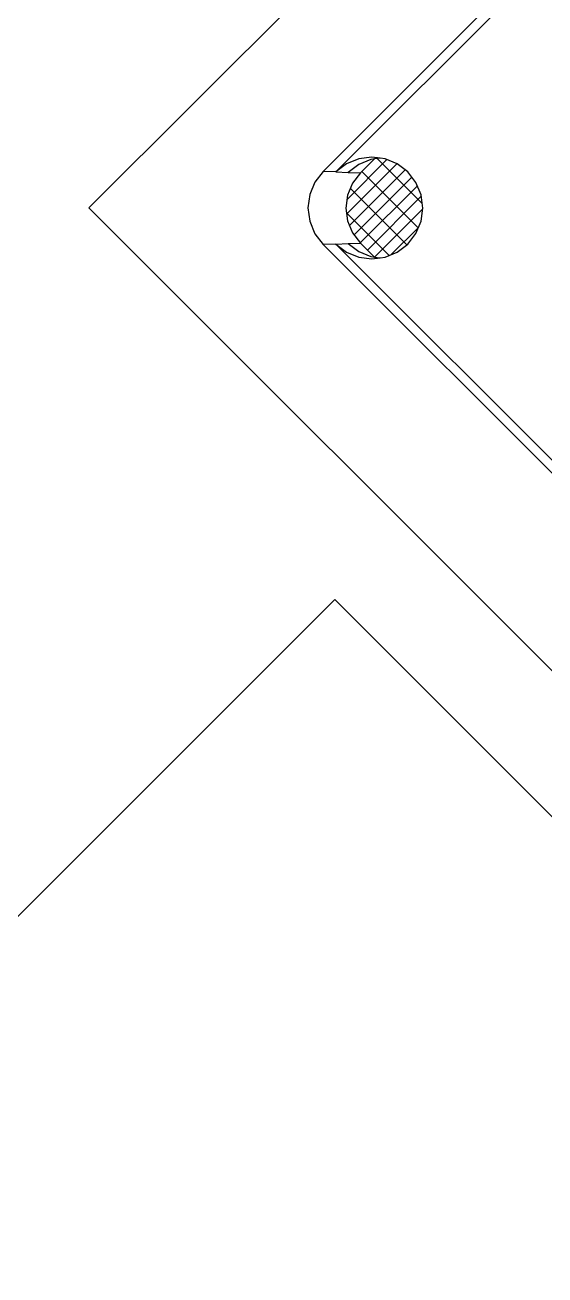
# Model space of a CAD drawing. Extents: x -32840 to 422982, y 280745 to 888746.
# Drawn here: x 101242 to 101494, y 808301 to 808908 of the extents above; entities that cross this region are included whole.
import ezdxf

# ---------------------------------------------------------------- set-up
doc = ezdxf.new("R2010")
doc.units = 0
doc.header["$LTSCALE"] = 1000
doc.layers.add('A - 100_CH$0$A_FURNITURE LAYOUT', color=36, linetype='Continuous')

# ---------------------------------------------------------------- blocks, each defined once
blk = doc.blocks.new('A - 101_CH$0$ccccccccccc333333333')
for p, q in [((392593.416, -281154.511), (392453.194, -281154.511)), ((392453.194, -281154.511), (392453.194, -281295.053)), ((392466.872, -281165.387), (392465.916, -281165.783)), ((392467.898, -281165.252), (392466.872, -281165.387)), ((392468.568, -281165.971), (392467.898, -281165.252)), ((392467.898, -281165.252), (392577.561, -281165.252)), ((392465.916, -281165.783), (392465.095, -281166.412)), ((392468.568, -281165.971), (392576.904, -281165.971)), ((392468.568, -281165.971), (392469.222, -281166.674)), ((392469.581, -281166.105), (392468.568, -281165.971)), ((392470.526, -281166.496), (392469.581, -281166.105)), ((392464.465, -281167.233), (392464.069, -281168.189)), ((392465.095, -281166.412), (392464.465, -281167.233)), ((392470.223, -281166.806), (392469.222, -281166.674)), ((392469.222, -281166.674), (392469.86, -281167.36)), ((392471.156, -281167.192), (392470.223, -281166.806)), ((392471.337, -281167.118), (392470.526, -281166.496)), ((392471.375, -281167.36), (392471.156, -281167.192)), ((392471.733, -281167.635), (392471.337, -281167.118)), ((392464.069, -281168.189), (392463.934, -281169.215)), ((392467.949, -281167.872), (392467.157, -281168.48)), ((392472.017, -281168.07), (392467.691, -281168.07)), ((392468.871, -281167.49), (392467.949, -281167.872)), ((392468.469, -281173.79), (392468.469, -281167.657)), ((392469.86, -281167.36), (392468.871, -281167.49)), ((392469.86, -281167.36), (392471.375, -281167.36)), ((392470.006, -281173.494), (392470.006, -281167.36)), ((392471.733, -281167.635), (392471.375, -281167.36)), ((392471.543, -281172.387), (392471.543, -281167.49)), ((392471.959, -281167.929), (392471.733, -281167.635)), ((392472.35, -281168.874), (392471.959, -281167.929)), ((392464.652, -281169.887), (392463.934, -281169.215)), ((392463.934, -281169.215), (392463.934, -281278.878)), ((392467.157, -281168.48), (392466.549, -281169.272)), ((392472.337, -281168.843), (392466.879, -281168.843)), ((392466.931, -281173.412), (392466.931, -281168.774)), ((392472.483, -281169.887), (392472.35, -281168.874)), ((392464.652, -281169.887), (392464.785, -281170.901)), ((392464.652, -281169.887), (392464.652, -281278.224)), ((392464.652, -281169.887), (392465.353, -281170.543)), ((392466.167, -281170.194), (392466.037, -281171.184)), ((392466.549, -281169.272), (392466.167, -281170.194)), ((392472.448, -281169.615), (392466.407, -281169.615)), ((392472.35, -281170.901), (392472.483, -281169.887)), ((392464.785, -281170.901), (392465.177, -281171.845)), ((392465.353, -281170.543), (392465.485, -281171.544)), ((392465.353, -281170.543), (392466.037, -281171.184)), ((392472.243, -281171.16), (392466.04, -281171.16)), ((392472.418, -281170.387), (392466.142, -281170.387)), ((392471.959, -281171.845), (392472.35, -281170.901)), ((392465.177, -281171.845), (392465.799, -281172.656)), ((392465.485, -281171.544), (392465.871, -281172.478)), ((392466.037, -281171.184), (392466.037, -281172.694)), ((392471.892, -281171.932), (392466.037, -281171.932)), ((392471.337, -281172.656), (392471.959, -281171.845)), ((392465.799, -281172.656), (392466.308, -281173.046)), ((392465.871, -281172.478), (392466.037, -281172.694)), ((392466.037, -281172.694), (392466.308, -281173.046)), ((392471.274, -281172.704), (392466.045, -281172.704)), ((392466.308, -281173.046), (392466.61, -281173.278)), ((392470.526, -281173.278), (392471.337, -281172.656)), ((392466.61, -281173.278), (392467.554, -281173.67)), ((392470.047, -281173.477), (392467.089, -281173.477)), ((392467.554, -281173.67), (392468.568, -281173.803)), ((392468.568, -281173.803), (392469.581, -281173.67)), ((392469.581, -281173.67), (392470.526, -281173.278))]:
    blk.add_line(p, q)
blk = doc.blocks.new('CHESS')
at = {"layer": 'A - 100_CH$0$A_FURNITURE LAYOUT', "elevation": -1.03}
blk.add_lwpolyline([(252310.93, -873531.12), (252760.93, -873531.12), (252760.93, -873081.12), (252310.93, -873081.12)], close=True, dxfattribs=at)
at = {"layer": 'A - 100_CH$0$A_FURNITURE LAYOUT', "xscale": 6.314329410915386, "yscale": 6.314329410915386, "zscale": 6.314329410915386}
blk.add_blockref('A - 101_CH$0$ccccccccccc333333333', (-2225267.81, 902439.8), dxfattribs=at)

msp = doc.modelspace()

# ---------------------------------------------------------------- block references
at = {"rotation": 44.99999999999994}
msp.add_blockref('CHESS', (-694698.37, 1247261.27, 0), dxfattribs=at)

doc.saveas('drawing.dxf')
